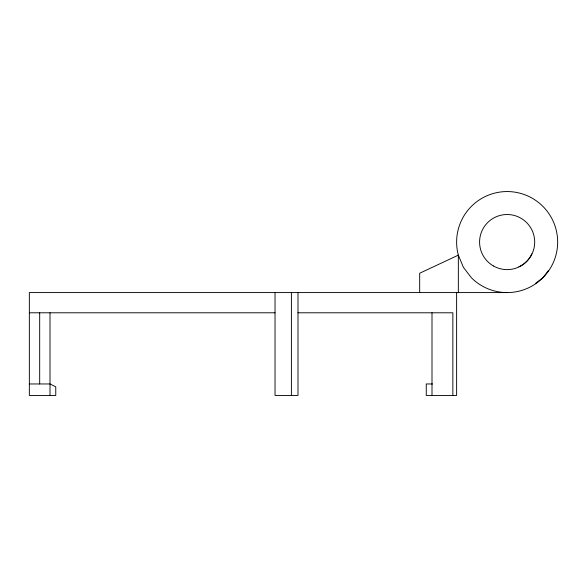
<?xml version="1.0" encoding="UTF-8"?>
<svg xmlns="http://www.w3.org/2000/svg" width="587" height="587" viewBox="0 0 587 587"><rect width="100%" height="100%" fill="white"/><g stroke="black" fill="none" stroke-linecap="round" stroke-linejoin="round"><path stroke-width="0.88" d="M531.851 253.789C529.379 259.469 524.536 264.311 518.857 266.777M548.493 270.438L542.858 277.783L535.505 283.426M507.139 292.583L29.35 292.583L29.35 395.447L55.758 395.447L55.758 386.833L50.012 383.964L29.35 383.964M29.35 312.79L275.032 312.79M297.991 312.79L452.856 312.79L452.856 395.447M432.48 383.964L426.265 383.964L426.265 395.447L456.62 395.447L456.62 292.583M458.344 292.583L458.344 255.14A50.511 50.511 0 0 1 511.541 191.744A50.511 50.511 0 0 1 552.917 263.416A50.511 50.511 0 0 1 471.42 277.783L463.392 267.327L458.344 255.14L419.683 273.234L419.683 292.583M432.003 312.79L432.003 395.447M297.991 292.583L297.991 395.447L275.032 395.447L275.032 292.583M291.401 292.583L291.401 395.447M50.012 312.79L50.012 395.447M39.681 312.79L39.681 383.964M493.359 265.926A27.552 27.552 0 0 0 534.691 242.064A27.552 27.552 0 0 0 493.359 218.203A27.552 27.552 0 0 0 493.359 265.926"/></g></svg>
